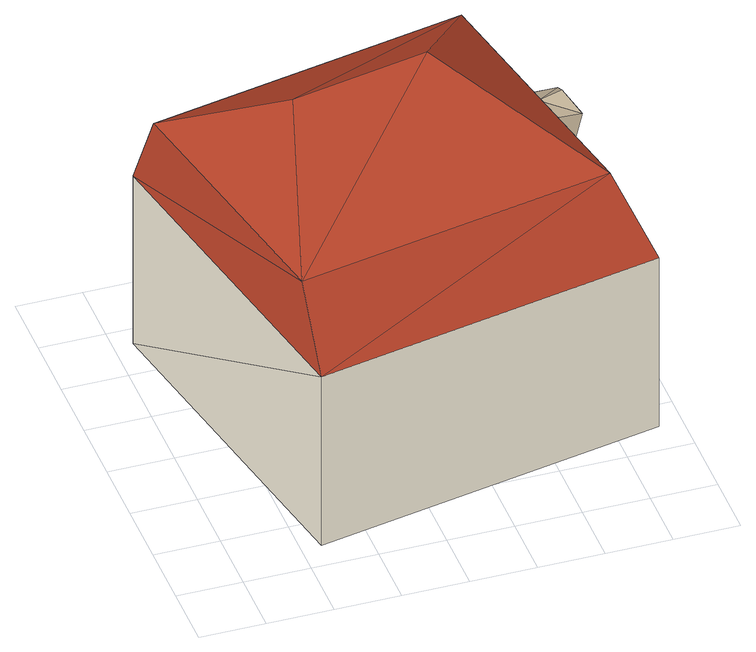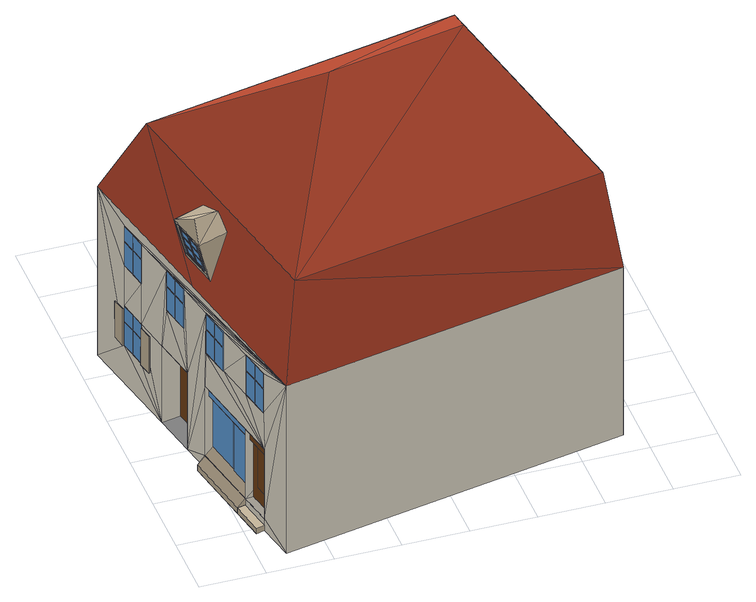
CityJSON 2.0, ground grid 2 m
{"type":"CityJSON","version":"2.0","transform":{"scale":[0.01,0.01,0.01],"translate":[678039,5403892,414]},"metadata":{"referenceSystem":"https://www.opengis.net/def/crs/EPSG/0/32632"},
"CityObjects":{
"building1":{"type":"Building","attributes":{"dataAvailable":"Sufficient","measuredHeight":11.6},"children":["building1-1","building1-2","building1-3","building1-4","building1-5"],"geometry":[{"type":"MultiSurface","lod":"3","boundaries":[[[0,1,2]],[[3,1,0]],[[2,1,4]],[[4,1,3]],[[4,5,2]],[[5,6,2]],[[3,5,4]],[[5,3,7,8]],[[9,0,2]],[[9,3,0]],[[9,2,6]],[[6,10,9]],[[9,10,11]],[[11,8,7,3,9]],[[12,13,14,15]],[[16,17,12]],[[18,13,19,12]],[[12,17,16,18]],[[13,14,20,21]],[[5,22,23]],[[12,19,13,21,24]],[[12,19,13]],[[24,25,15,12]],[[26,27,28]],[[29,30,31,32]],[[21,13,18]],[[6,33,34,10]],[[8,35,36]],[[8,37,38]],[[8,36,37]],[[39,40,37]],[[41,42,43]],[[8,41,43]],[[8,44,45]],[[8,45,35]],[[46,47,36]],[[35,48,49]],[[8,38,50]],[[8,50,51]],[[8,52,41]],[[53,54,45]],[[55,56,57]],[[6,5,23]],[[23,33,6]],[[58,41,52,14,13,21]],[[59,60,41,58]],[[61,62,32,39]],[[63,64,65,66,67,68]],[[32,69,70,65,29]],[[71,68,63,70,12,15]],[[72,71,68,67]],[[63,64,65,70]],[[27,26,70,69]],[[73,70,69,27,28]],[[73,74,16,17,12,70]],[[31,63,70,26,27,75,32]],[[75,27,26,70,69,32]],[[12,17,24]],[[71,72,76,24,25,15]],[[61,42,41]],[[76,72,77]],[[47,78,79,80]],[[81,82,83,48]],[[8,43,23,5]],[[61,80,42]],[[44,10,56]],[[35,45,54]],[[35,54,48]],[[48,54,81]],[[37,36,47]],[[49,47,46]],[[40,52,84]],[[47,49,48]],[[85,52,86]],[[40,39,52]],[[37,80,39]],[[84,52,85]],[[50,84,85]],[[87,81,54]],[[10,44,8]],[[8,86,52]],[[37,47,80]],[[50,38,84]],[[8,51,86]],[[53,55,54]],[[57,81,87]],[[56,55,53]],[[57,34,81]],[[34,57,10]],[[10,57,56]],[[80,61,39]],[[79,78,83,82]],[[24,21,20,25]],[[16,76,77,88,89,90,91,59,58,21,18],[92,93,94,95]],[[25,20,14,15]],[[95,94,93,92]],[[77,76,16,74,73,96]],[[97,98,99,28]],[[98,97,75,32,62]],[[29,65,64,30]],[[30,64,63,31]],[[100,101,102,103]],[[104,105,106,107]],[[108,109,110,111]],[[112,44,56,53],[100,103,102,101],[104,107,106,105],[113,114,115,116],[110,109,108,111]],[[115,114,113,116]],[[117,118,119,120]],[[121,122,123,124]],[[125,126,127,128]],[[51,50,85,86],[117,120,119,118],[121,124,123,122],[129,130,131,132],[127,126,125,128]],[[131,130,129,132]],[[133,134,135,136]],[[137,138,139,140]],[[141,142,143,144]],[[36,35,49,46],[133,136,135,134],[137,140,139,138],[145,146,147,148],[143,142,141,144]],[[147,146,145,148]],[[149,150,151,152]],[[153,154,155,156]],[[157,158,159,160]],[[161,162,163,164],[149,152,151,150],[153,156,155,154],[165,166,167,168],[159,158,157,160]],[[167,166,165,168]],[[169,170,171,172]],[[173,174,175,176]],[[177,178,179,180]],[[181,55,57,87],[169,172,171,170],[173,176,175,174],[182,183,184,185],[179,178,177,180]],[[184,183,182,185]],[[186,187,188,189]],[[190,191,192,193]],[[186,187,194,195],[196,197,198,199],[200,201,202,203]],[[196,199,198,197],[204,205,206,207],[208,209,210,211],[212,190,213,214]],[[215,216,217,218]],[[219,220,221,222]],[[223,224,225,226]],[[227,219,222,228]],[[229,230,231,232]],[[233,234,235,236]],[[234,233,237,238]],[[230,239,231]],[[234,240,241,235]],[[216,215,242,243]],[[230,229,244,239]],[[191,245,246,192]],[[229,232,244]],[[247,248,249,250]],[[248,251,252,249]],[[253,190,193,254]],[[255,227,228,256]],[[200,203,202,201],[257,258,243,242],[239,244,232,231],[241,259,236,235]],[[215,216,223,224]],[[260,233,236,259]],[[234,233,260,240]],[[194,187,261,262]],[[251,263,264,252]],[[227,255,204,207]],[[251,248,208,211]],[[248,247,209,208]],[[227,219,220,255]],[[223,216,243,258]],[[191,190,212]],[[263,251,211,210]],[[253,213,190]],[[251,263,247,248]],[[247,263,210,209]],[[245,191,212,214]],[[253,245,214,213]],[[220,219,206,205]],[[245,253,190,191]],[[255,220,205,204]],[[240,260,259,241]],[[224,223,258,257]],[[215,224,257,242]],[[219,227,207,206]],[[186,195,265,266]],[[216,223,226,217]],[[244,239,267,268]],[[195,194,262,265]],[[187,186,266,261]],[[239,230,269,267]],[[229,244,268,270]],[[260,240,271,272]],[[220,255,256,221]],[[230,229,270,269]],[[245,253,254,246]],[[233,260,272,237]],[[224,215,218,225]],[[195,186,189,273]],[[240,234,238,271]],[[263,247,250,264]],[[34,33,23,43,42,80,81]],[[48,83,78,47]],[[15,14,52,39,32,75,97,28,26,70,63,68,71,15,12]],[[77,72,41,90]]],"semantics":{"surfaces":[{"type":"RoofSurface","klumMaterialClass":"Ceramic","klumMaterialIndex":"D201","materialUncertainty":0.3},{"type":"RoofSurface"},{"type":"WallSurface"},{"type":"Door"},{"type":"Window"},{"type":"GroundSurface"},{"type":"OuterCeilingSurface"},{"type":"OuterFloorSurface"}],"values":[0,0,0,0,1,1,0,0,0,0,0,0,0,0,2,2,2,2,2,2,2,2,2,2,2,2,2,2,2,2,2,2,2,2,2,2,2,2,2,2,2,2,2,2,2,2,2,2,2,2,2,2,2,2,2,2,2,2,2,2,2,2,2,2,2,2,2,2,2,2,2,2,2,2,2,2,2,2,2,2,2,2,2,2,2,2,2,2,2,2,2,3,3,3,3,3,4,4,4,4,4,4,4,4,4,4,4,4,4,4,4,4,4,4,4,4,4,4,4,4,4,4,4,4,4,4,4,4,4,4,4,4,4,4,4,4,4,4,4,4,4,4,4,4,4,4,4,4,4,4,4,4,4,4,4,4,4,4,4,4,4,4,4,4,4,4,4,4,4,4,4,4,4,4,4,4,4,4,4,4,4,4,4,4,4,4,4,4,5,6,6,7]}}]},
"building1-1":{"type":"BuildingInstallation","attributes":{"@cityeditor:layer":"Unclassified.LoD3","klumMaterialClass":"Wood","klumMaterialIndex":"L101","materialUncertainty":0.3},"parents":["building1"],"geometry":[{"type":"MultiSurface","lod":"3","boundaries":[[[274,275,276,277]],[[278,279,280,281]],[[281,274,277,278]],[[278,277,276,279]],[[279,276,275,280]],[[280,275,274,281]]]}]},
"building1-2":{"type":"BuildingInstallation","attributes":{"@cityeditor:layer":"Unclassified.LoD3","klumMaterialClass":"Wood","klumMaterialIndex":"L101","materialUncertainty":0.3},"parents":["building1"],"geometry":[{"type":"MultiSurface","lod":"3","boundaries":[[[282,283,284,285]],[[286,287,288,289]],[[285,284,289,288]],[[282,285,288,287]],[[283,282,287,286]],[[284,283,286,289]]]}]},
"building1-3":{"type":"BuildingInstallation","attributes":{"@cityeditor:layer":"Unclassified.LoD3","klumMaterialClass":"Granite","klumMaterialIndex":"F106"},"parents":["building1"],"geometry":[{"type":"MultiSurface","lod":"3","boundaries":[[[290,291,42,292]],[[292,42,293,294]],[[294,293,295,296]],[[296,295,291,290]],[[296,290,292,294]],[[293,42,291,295]]]}]},
"building1-4":{"type":"BuildingInstallation","attributes":{"@cityeditor:layer":"Unclassified.LoD3","materialClass":"Metal","materialName":"Zinc","materialUncertainty":0.3},"parents":["building1"],"geometry":[{"type":"MultiSurface","lod":"3","boundaries":[[[292,294,297]],[[294,298,297]],[[294,296,299,298]],[[298,299,61,297]],[[292,67,296,294]],[[67,300,62,61,299,296]]]}]},
"building1-5":{"type":"BuildingInstallation","attributes":{"@cityeditor:layer":"Unclassified.LoD3"},"parents":["building1"],"geometry":[{"type":"MultiSurface","lod":"3","boundaries":[[[301,302,303]],[[301,304,305]],[[306,307,308,309],[262,261,266,265]],[[310,306,311]],[[308,305,309]],[[310,312,303]],[[310,302,301]],[[194,195,273,313]],[[303,304,301]],[[311,306,309,305]],[[187,194,313,188]],[[306,310,307]],[[301,308,307,310]],[[305,308,301]],[[312,310,311]],[[303,302,310]]]}]}
},
"vertices":[
[780,709,1243],[357,624,1242],[239,199,938],[1052,1211,940],[77,1016,939],[54,1127,679],[260,89,677],[1087,1275,810],[1121,1339,679],[1214,394,939],[1328,302,678],[1224,821,679],[1141,1112,375],[1120,1215,375],[1133,1217,375],[1153,1115,375],[1141,1112,352],[1141,1112,371],[1120,1215,352],[1121,1213,375],[1133,1217,335],[1120,1215,335],[54,1127,89],[55,1127,89],[1141,1112,335],[1153,1115,335],[1146,1086,375],[1155,1042,375],[1162,1004,375],[1185,887,335],[1198,890,335],[1198,890,375],[1185,887,375],[260,89,82],[1328,302,83],[1252,681,638],[1233,776,638],[1209,898,636],[1190,993,636],[1210,892,375],[1209,898,496],[1145,1220,129],[1145,1220,88],[1121,1339,89],[1298,449,638],[1279,544,638],[1233,776,498],[1229,797,356],[1257,656,356],[1252,681,498],[1165,1119,638],[1146,1214,638],[1145,1220,375],[1279,544,498],[1279,544,356],[1298,449,356],[1298,449,498],[1298,449,216],[1120,1215,151],[1120,1215,147],[1121,1215,128],[1210,892,129],[1185,887,151],[1154,1112,375],[1154,1112,335],[1141,1109,335],[1141,1109,151],[1166,1114,129],[1166,1114,375],[1143,1099,375],[1141,1109,375],[1166,1117,375],[1166,1117,129],[1162,1004,352],[1141,1109,352],[1172,955,375],[1141,1112,151],[1141,1112,128],[1170,786,356],[1170,786,86],[1229,797,86],[1257,656,85],[1198,644,85],[1198,644,356],[1190,993,496],[1165,1119,498],[1146,1214,498],[1279,544,216],[1138,1126,128],[1137,1130,128],[1120,1215,128],[1120,1215,143],[1136,1135,175],[1136,1135,317],[1124,1199,317],[1124,1199,175],[1162,1004,128],[1163,1001,375],[1163,1001,151],[1162,1004,151],[1298,451,586],[1289,494,586],[1289,494,636],[1298,451,636],[1280,542,581],[1288,499,581],[1288,499,500],[1280,542,500],[1289,494,500],[1289,494,581],[1298,451,581],[1298,451,500],[1280,544,638],[1280,542,586],[1288,499,586],[1289,499,636],[1280,542,636],[1165,1121,586],[1156,1164,586],[1156,1164,636],[1165,1121,636],[1147,1212,581],[1155,1169,581],[1155,1169,500],[1147,1212,500],[1156,1164,500],[1156,1164,581],[1165,1121,581],[1165,1121,500],[1147,1212,586],[1155,1169,586],[1155,1169,636],[1147,1212,636],[1252,683,586],[1243,726,586],[1243,726,636],[1252,683,636],[1234,773,581],[1242,731,581],[1242,731,500],[1234,773,500],[1243,726,500],[1243,726,581],[1252,683,581],[1252,683,500],[1234,773,586],[1242,731,586],[1243,731,636],[1234,773,636],[1209,901,582],[1200,943,582],[1200,943,632],[1209,901,632],[1191,991,577],[1199,948,577],[1199,948,497],[1191,991,497],[1200,943,497],[1200,943,577],[1208,901,577],[1208,901,497],[1190,993,635],[1209,898,635],[1209,898,494],[1190,993,495],[1191,991,582],[1199,948,582],[1199,948,632],[1191,991,632],[1298,452,304],[1289,494,304],[1289,494,354],[1298,452,354],[1280,542,299],[1288,499,299],[1288,499,218],[1280,542,218],[1289,494,218],[1289,494,299],[1298,452,299],[1298,452,218],[1280,544,356],[1280,542,304],[1288,499,304],[1288,499,354],[1280,542,354],[1220,769,758],[1201,864,758],[1196,863,762],[1215,768,762],[1220,815,792],[1227,776,792],[1226,775,794],[1218,815,794],[1228,870,859],[1247,775,859],[1212,816,760],[1220,772,760],[1246,777,857],[1237,821,857],[1202,862,760],[1211,818,760],[1236,824,857],[1228,867,857],[1237,778,825],[1245,779,856],[1237,819,856],[1229,817,825],[1236,778,824],[1229,817,824],[1221,815,793],[1229,776,793],[1228,776,792],[1212,814,761],[1220,774,761],[1219,863,826],[1227,865,856],[1226,864,858],[1218,863,827],[1236,818,856],[1244,779,856],[1243,779,858],[1235,818,858],[1235,825,856],[1227,824,826],[1226,823,827],[1233,825,858],[1228,817,826],[1227,817,827],[1211,861,794],[1219,822,794],[1219,822,793],[1211,862,793],[1202,860,762],[1210,820,762],[1211,820,761],[1203,860,761],[1201,859,763],[1209,820,763],[1227,824,824],[1218,822,792],[1219,822,792],[1220,863,825],[1228,865,856],[1219,863,824],[1219,774,762],[1218,774,763],[1228,817,824],[1236,777,824],[1234,777,826],[1227,817,826],[1228,776,794],[1226,776,795],[1212,814,762],[1210,813,763],[1236,778,826],[1235,777,827],[1228,824,825],[1236,825,856],[1211,861,792],[1210,861,792],[1202,864,757],[1229,870,858],[1220,815,794],[1219,815,795],[1247,775,858],[1221,770,757],[1225,823,826],[1217,863,826],[1217,822,795],[1209,861,795],[1217,821,794],[1209,861,794],[1242,774,864],
[1308,403,216],[1308,403,343],[1300,447,344],[1300,448,216],[1303,448,216],[1303,447,344],[1311,403,343],[1311,404,216],
[1280,547,344],[1271,591,344],[1271,591,216],[1280,546,216],[1274,592,344],[1283,548,344],[1283,547,216],[1274,591,216],
[1166,1114,106],[1145,1220,106],[1166,1114,88],[1170,1225,86],[1191,1119,86],[1170,1225,106],[1191,1119,106],
[1210,892,86],[1234,897,86],[1234,897,106],[1142,1110,151],
[1255,756,874],[1218,824,917],[1142,806,912],[1163,739,891],[1218,750,734],[1198,874,750],[1228,880,865],[1251,766,865],[1221,760,750],[1228,892,874],[1191,886,734],[1140,876,888],[1223,869,864]
]}
